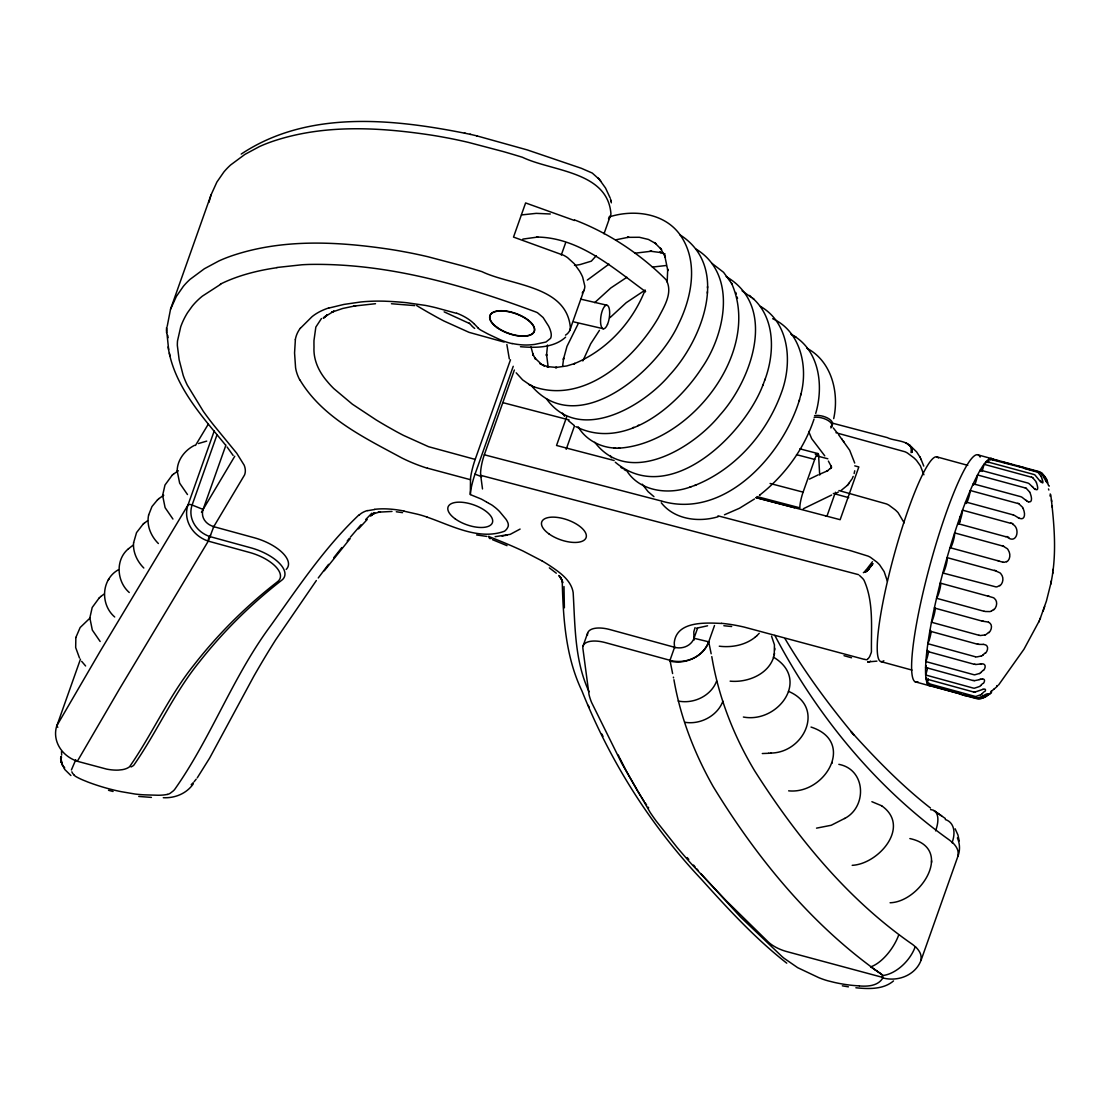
<?xml version="1.0" encoding="UTF-8"?>
<svg xmlns="http://www.w3.org/2000/svg" width="1110" height="1110" viewBox="0 0 1110 1110"><rect width="100%" height="100%" fill="white"/><g stroke="black" fill="none" stroke-linecap="round" stroke-linejoin="round"><path stroke-width="1.5" d="M645.021 290.32L645.396 291.514L645.063 290.168M882.436 976.092L882.408 975.301M890.095 902.763C920.759 901.93 954.711 848.234 909.867 838.563M931.581 860.75L931.581 862.345M60.911 759.282L61.508 762.75L60.786 756.534M510.489 359.765L475.191 459.415A15.484 2.095 -74.4 0 0 470.487 479.7L470.335 494.602L480.88 498.889A9.199 4.121 19.5 0 1 481.893 499.389L482.559 499.75A34.923 15.651 19.5 0 1 483.502 500.277L486.402 501.97M168.651 349.553L166.597 330.197M166.611 329.989L166.68 327.339L166.528 332.847M546.411 398.712C578.837 444.139 642.704 407.12 669.885 374.722C702.339 339.646 730.616 266.997 679.958 234.821M707.334 293.165L707.389 291.708M707.486 287.976L707.528 286.449M882.436 976.55L882.422 976.855M100.15 641.483L92.324 630.091L89.841 617.84M133.589 542.79L136.544 532.606L143.023 524.253M172.924 519.036L165.099 507.659L162.615 495.393M187.479 494.547L179.653 483.169L177.17 470.917M89.841 617.895L92.199 607.489L99.359 597.721M133.589 542.735C132.77 552.197 137.224 561.452 143.814 568.015M167.221 326.257L170.524 309.246L211.039 194.902L216.894 182.054L223.859 172.008A277.375 124.32 19.5 0 1 230.589 165.001L244.894 154.401L259.324 146.631A284.41 127.483 19.5 0 1 273.004 141.234C322.58 124.597 375.874 127.053 426.906 134.463A229.368 102.8 19.5 0 1 440.379 136.627L449.217 138.264A254.356 114.011 19.5 0 1 468.337 142.371L503.302 151.584A477.106 213.841 19.5 0 1 522.463 157.287C552.114 171.509 607.711 171.19 610.944 213.883A49.617 22.242 19.5 0 1 609.765 217.088L608.502 218.767M162.615 495.462L164.974 485.056L172.133 475.274M177.17 470.973C177.253 459.901 184.954 450.05 194.638 445.29M771.547 636.196L774.433 644.785L774.239 654.914L774.53 653.332M912.267 452.2C912.587 439.907 894.771 441.544 887.32 437.617L831.945 423.021M882.394 977.327L786.615 951.547A23.809 10.67 19.5 0 1 768.092 941.807L725.954 900.46L692.265 864.857A882.949 395.743 19.5 0 1 677.1 847.416L656.038 820.845A435.287 195.096 19.5 0 1 650.238 812.534L621.725 763.291L591.602 702.505A158.078 70.846 19.5 0 1 589.021 694.596L582.861 648.254A23.809 10.67 19.5 0 1 605.422 642.635L669.968 660.297L672.618 673.562M912.198 452.186L911.49 447.094M562.631 366.189L563.672 358.044L563.367 359.515L566.974 346.375L578.116 323.898M60.814 757.159L61.924 763.944M667.193 282.023L667.693 269.092L667.832 270.66L664.751 255.675L665.417 257.34L660.464 248.196L661.574 249.653L654.525 242.563L655.927 243.645L648.462 239.455L639.36 237.276L627.372 237.346L628.801 237.179L615.759 239.829M61.175 758.796L61.494 756.937M1051.101 582.278C1057.053 553.474 1054.153 523.684 1050.782 494.769M1052.655 573.62L1052.821 572.33M1053.057 570.568L1053.265 569.111M71.401 769.951L75.757 759.795M547.549 345.002L546.481 355.797L546.509 354.118L548.076 366.342M295.371 339.674L294.566 352.952L295.565 367.549A110.695 49.617 19.5 0 0 299.644 379.703M75.855 637.487L80.142 627.538L89.313 618.714M148.615 515.054L151.973 506.548L157.578 499.764M75.855 637.445L75.674 647.56L79.49 658.008M148.629 514.998C146.353 525.405 150.988 536.241 158.369 543.525M911.074 452.672L911.296 448.287L909.742 445.235L916.652 451.937L920.134 457.348M61.494 751.331L61.66 755.133M854.742 470.779L854.145 473.54M833.693 418.609C839.368 392.857 831.765 361.263 806.901 348.262M800.643 395.271C808.385 367.59 801.004 331.585 772.699 318.709M1039.973 619.2L1046.411 601.093L1050.948 583.027M1050.684 584.346L1051.42 580.738M774.225 654.983C769.951 673.839 747.918 682.886 730.13 681.152M208.916 202.395L211.039 194.902M815.711 413.433C823.551 386.863 819.901 352.397 794.649 336.344M662.254 501.276C725.274 519.23 782.925 454.573 799.505 399.739M799.242 400.807L800.934 394.119M1046.494 481.74L1045.412 477.702M788.641 790.833C825.091 794.593 856.185 741.646 811.021 727.064M764.832 379.995C774.78 353.493 775.501 318.431 752.705 298.188M644.799 290.834L645.437 291.541L644.799 290.834C631.951 323.024 606.074 350.885 573.69 363.9L574.952 363.442L566.821 365.939L555.25 367.577L557.012 367.479L546.744 366.55L548.631 366.966L542.665 364.982L544.427 365.898L539.96 363.594L541.749 364.51L534.576 357.767L535.658 359.307L532.703 353.868L533.341 355.491L530.968 346.903M832.292 762.445L832.014 763.236M1044.69 606.49L1043.039 611.291M814.046 419.053C804.029 449.203 784.382 475.857 759.393 495.337L759.962 494.88M57.831 727.244A3.566 1.609 19.5 0 1 56.985 725.468L80.475 659.146M214.299 430.749L187.965 505.092L100.094 651.417L56.985 725.468M216.936 434.981L192.113 505.022A27.112 24.212 12.7 0 0 193.75 523.24A27.611 24.698 12.5 0 0 209.707 536.532M213.786 526.584A16.192 14.236 -0.3 0 1 204.393 519.993A15.235 13.459 -0.6 0 1 203.102 509.448L225.913 445.124M513.236 366.3L475.038 474.123L481.615 476.731M482.503 488.941L480.699 475.344A15.484 3.08 -76.3 0 1 484.321 454.781L514.36 370.019M561.299 254.995L565.684 242.632M569.735 330.461L583.943 290.362M604.006 233.766L610.25 216.117M566.738 416.694L556.54 445.471L614.149 460.511M566.197 449.3L574.383 426.212M583.041 646.062L587.662 633.019M669.968 660.353L674.589 647.255L674.339 644.744A117.355 52.6 19.5 0 1 674.283 642.468C676.753 620.99 705.474 622.71 721.555 623.445M697.468 628.482L694 638.264L694.263 639.929M669.94 660.367A30.941 27.25 -4.4 0 0 708.735 641.816L714.507 625.513M756.937 496.572L799.866 507.839A11.905 1.956 -75.3 0 1 803.099 492.132L814.698 459.429A11.905 1.956 -75.3 0 1 818.57 455.086L815.267 454.212M835.428 492.243L826.936 516.219L755.924 497.585M170.524 309.246L176.379 296.398L183.33 286.366A277.375 124.32 19.5 0 1 190.074 279.345L204.379 268.745L218.809 260.989A284.41 127.483 19.5 0 1 232.489 255.577C282.065 238.941 335.359 241.397 386.391 248.806A229.368 102.8 19.5 0 1 399.864 250.971L408.702 252.608A254.356 114.011 19.5 0 1 427.822 256.715L462.787 265.942A477.106 213.841 19.5 0 1 481.948 271.645C511.599 285.867 567.196 285.534 570.429 328.241A49.617 22.242 19.5 0 1 569.25 331.432L567.987 333.111A39.655 17.774 19.5 0 1 565.49 335.123M615.301 462.232C669.483 507.853 744.158 434.773 763.014 384.823M762.736 385.572L765.137 379.148M582.833 360.944L590.7 343.781L599.442 330.35M596.264 255.702L591.325 261.155L580.128 264.555A113.137 50.713 19.5 0 1 574.508 265.373M998.625 684.939L1024.003 649.183L1039.265 620.879M1038.696 622.224L1040.472 618.006M234.765 456.238L201.451 512.196M852.466 478.021L853.188 476.384M695.068 627.608L693.806 631.812L694 638.264L708.735 641.816M872.432 561.743L865.037 571.386L866.702 569.846M851.967 478.993L847.374 485.348L841.075 490.495M118.423 569.749C101.218 579.337 100.122 604.478 114.705 616.994M128.469 548.742C115.149 559.717 116.647 581.487 129.26 592.504M883.227 977.244C878.732 985.944 868.034 986.637 859.417 985.944M870.892 566.558L872.765 563.686L865.106 572.302M195.443 445.485L208.278 424.187M213.398 527.264L244.519 474.997A53.169 23.837 19.5 0 0 244.186 465.215L236.721 453.227L215.104 426.85A439.851 197.15 19.5 0 1 203.283 411.283L187.326 385.17A218.365 97.874 19.5 0 1 183.164 375.277L179.154 359.765L177.35 345.543A201.16 90.16 19.5 0 1 177.517 340.895L180.708 326.853A353.202 158.314 19.5 0 1 187.548 312.687L192.238 306.166A267.968 120.102 19.5 0 1 202.339 296.162L220.696 284.285M872.765 563.686L866.577 571.15L868.853 568.986M109.182 578.671L108.308 580.017M871.059 566.239L871.919 564.962L868.159 569.694M743.381 717.032C778.054 723.595 810.98 679.195 773.268 657.064M197.261 777.846L209.679 758.005L253.732 676.406A4373.15 1960.093 19.5 0 1 275.696 639.79L316.35 580.53M318.237 577.977L328.574 564.338M300.421 328.241L312.021 316.697A130.855 58.65 19.5 0 1 328.768 307.914M333.777 557.692L341.838 547.563M324.3 570.776L350.205 538.53M194.056 781.801L196.192 779.164M347.222 540.986L349.4 538.308M770.729 753.066C804.361 752.844 825.646 706.973 788.447 691.336M983.058 670.329L980.99 672.383M982.669 683.51L980.699 685.494M350.413 537.115L360.944 524.822M759.226 633.297L756.632 635.947M847.374 485.348L848.082 484.529M848.623 483.904L849.33 483.072M869.602 568.098L868.311 569.555M985.097 652.971L982.961 654.983M321.442 318.528L315.837 327.075L313.977 340.479A607.697 272.38 19.5 0 0 314.005 347.083C313.242 359.987 319.014 371.989 327.311 381.535A106.477 47.716 19.5 0 0 333.777 388.569L352.397 404.207L376.151 419.913A293.942 131.757 19.5 0 0 387.223 426.476L396.159 431.499A192.793 86.413 19.5 0 0 403.457 435.37L428.543 446.692L475.191 459.415M582.195 293.012L583.707 290.848A50.616 22.686 19.5 0 0 584.831 286.158L582.653 277.098A111.042 49.77 19.5 0 0 579.559 271.09L574.259 263.722L567.571 257.645A21.631 9.699 19.5 0 0 563.755 255.342L513.514 237.082L525.613 202.936L574.494 220.501M983.946 691.863L982.114 693.653M193.251 783.938C186.494 793.636 174.853 798.298 163.295 797.715M565.601 337.149C553.737 348.096 535.644 347.943 520.465 346.708M358.53 528.873L367.216 519.48M988.677 632.339L986.499 634.185A10.906 9.227 -66.9 0 1 984.945 635.045M365.703 519.535L371.892 513.167M609.987 317.668L626.207 302.697L643.994 290.834M594.669 302.655L610.791 287.976L626.914 277.25M191.198 784.714L193.112 782.772M986.818 694.985L985.139 696.469M867.715 570.124L867.16 570.637M993.63 609.446L991.452 611.013M870.476 661.13L869.893 661.574M994.047 689.06L991.813 690.933M323.62 317.959L325.466 316.322M867.007 570.776L865.703 571.858M173.493 474.109L178.322 470.751M158.938 498.598L163.767 495.24M144.383 523.087L147.533 520.77M100.719 596.556L103.868 594.225M719.28 646.2C731.795 647.74 745.323 645.201 755.286 637.112M172.092 475.316L173.535 474.067M157.537 499.805L158.994 498.556M142.982 524.295L144.439 523.046M128.427 548.784L132.978 545.26M99.317 597.763L100.774 596.5M755.23 637.154L756.687 635.905M587.287 280.095L608.974 264.125M370.629 516.15L374.181 513.084L372.114 514.79L374.847 512.945L372.447 514.096L380.397 511.779L378.233 512.182L391.996 511.433M989.648 693.792L991.563 692.39L986.665 696.192M520.104 529.068L510.198 534.368L495.115 536.685M277.653 581.626C246.503 605.769 218.323 633.699 194.083 664.793C168.762 696.261 152.472 733.765 129.551 766.76A32.426 14.527 19.5 0 1 122.253 769.688L118.298 770.104A32.426 14.527 19.5 0 1 106.727 769.133L77.339 761.28L119.464 688.991L208.264 541.153L213.758 526.667L254.245 537.753A35.714 16.012 19.5 0 1 286.186 569.43M358.835 515.026C324.495 547.563 297.966 587.578 270.576 625.832C232.656 676.892 211.066 738.053 174.492 789.696A123.751 55.472 19.5 0 1 173.146 791.014L170.219 793.262A20.119 9.019 19.5 0 1 167.36 794.441M999.694 585.442L997.557 586.621A10.906 8.755 79 0 1 996.058 586.926L942.834 572.996A7.978 1.152 -74.7 0 0 945.984 565.767A7.978 1.152 -74.7 0 0 947.08 557.622L994.615 570.623M864.482 571.844L863.372 572.677M325.327 316.461L334.013 311.119L331.668 312.243L342.712 308.469L355.894 305.708L353.715 306.096L375.513 303.71M816.53 828.143L831.224 825.271L844.793 818.361M844.613 818.5C867.285 806.845 866.05 769.424 838.841 764.346M893.522 980.921C883.158 989.718 868.547 988.996 855.879 987.775M241.217 154.082C308.649 109.155 395.313 118.95 470.682 134.407M754.467 498.987L739.44 508.269L724.469 514.79M980.657 694.749L975.995 696.456A7.34 7.104 -19.1 0 1 974.719 696.289L927.197 683.233A7.978 1.152 -74.7 0 0 928.321 678.918M983.765 697.455L979.214 699.12A7.34 7.257 -81.8 0 1 977.924 698.995L960.844 694.43M985.583 696.913L980.907 698.606M979.436 673.479L974.677 674.838A7.34 5.758 4.8 0 1 973.414 674.602L925.879 661.588A7.978 1.152 -74.7 0 0 928.626 650.904M988.358 694.61L985 696.012M982.905 695.97L985.139 694.652A6.91 1.249 -33.5 0 1 988.164 694.166M1006.576 561.535L1004.508 562.257A10.906 7.923 67.9 0 1 1003.065 562.215M981.809 696.608L977.077 698.19A7.34 7.215 -39.9 0 1 975.801 698.023L966.324 695.595M809.454 479.09L818.25 474.844M981.379 655.968L976.647 656.967A7.34 4.634 8.6 0 1 975.385 656.69M575.812 426.629C624.361 450.868 676.725 406.76 702.006 367.646C725.413 333.874 737.539 274.267 695.984 249.056M836.316 493.048L838.341 492.049M803.293 508.769L831.626 495.032M632.617 427.822L633.852 427.281M637.653 425.629L638.819 425.144M694.721 485.445C735.32 469.35 766.649 433.441 781.384 392.773C792.276 363.733 790.112 323.496 760.475 306.402M819.777 474.192L827.824 470.695L826.964 471.167L831.168 467.74L830.46 468.559L831.362 466.63L828.379 461.094M984.931 634.989L980.255 635.53A7.34 3.274 11.2 0 1 979.006 635.211M982.877 689.365L974.857 692.127M198.468 443.542L206.696 441.114M626.151 469.738C639.082 491.785 669.011 495.185 691.141 486.707M689.74 487.207L696.053 484.973M852.189 865.328C878.676 864.038 911.449 826.326 881.493 805.68M979.117 679.736L974.386 680.707M328.949 308.039L343.892 304.431L360.625 302.003A155.178 69.555 19.5 0 1 385.004 301.199L386.1 301.268A201.312 90.229 19.5 0 1 406.718 302.725L425.449 305.416A103.979 46.606 19.5 0 1 436.063 307.761L456.64 313.367M696.483 628.218L707.569 625.79M980.186 679.403L982.267 678.959M609.071 216.977C633.602 209.096 664.848 212.829 680.472 235.375C698.856 262.002 691.738 297.577 678.238 324.703C656.829 371.448 576.492 441.128 530.566 384.684M876.914 661.13L868.131 661.893M522.838 239.094L537.864 237.041L536.616 237.068C579.045 237.276 613.497 268.287 645.382 291.486M718.17 516.705C698.689 522.588 674.519 519.619 661.269 502.788M167.332 794.427L167.221 794.441A44.969 20.16 19.5 0 1 158.133 795.246L144.342 794.843A88.425 39.627 19.5 0 1 135.143 794.052L121.045 791.638A99.192 44.456 19.5 0 1 87.787 782.009L85.484 781.051A31.621 14.166 19.5 0 1 75.189 776.154A10.254 4.593 19.5 0 1 74.62 775.515L74.19 775.155M367.632 510.683L374.764 509.476M652.389 267.08L666.375 265.484M634.878 253.205L651.681 251.193L650.071 251.179L661.269 252.636L659.659 252.164L665.195 254.065M521.464 214.938L536.241 213.356L550.296 213.994M502.053 536.047L504.204 535.658M505.008 535.506L507.284 535.089M980.338 664.016L975.662 664.529M276.751 267.51L301.892 264.777A207.778 93.129 19.5 0 1 310.148 264.416C387.667 263.195 463.134 284.951 535.145 311.73A18.745 8.394 19.5 0 1 537.448 312.701L543.109 317.515L548.59 326.09A85.886 38.489 19.5 0 1 550.38 330.378L550.449 330.627A56.485 25.322 19.5 0 1 551.212 334.152L551.226 334.582A37.657 16.872 19.5 0 1 550.56 338.342L545.94 342.033L534.784 344.391A68.751 30.816 19.5 0 1 526.362 345.016A42 18.828 19.5 0 1 512.376 343.531L512.126 343.489M762.292 753.537L768.758 753.288M768.592 753.301L770.895 753.038M981.365 663.891L983.335 663.96A7.021 3.968 -40.7 0 1 983.585 670.482M618.339 448.19C689.393 444.236 762.709 351.856 731.31 282.717M983.21 644.424L978.632 644.383M578.13 426.809C585.747 439.893 600.663 447.635 615.578 448.093M613.927 448.038L619.949 448.232M391.442 303.738L414.821 305.611M151.404 797.41L138.75 796.439M723.845 625.735L731.657 626.526M867.729 661.782L868.908 661.893M486.957 536.435L476.606 534.951M1003.079 562.257L998.792 561.049M865.911 659.645L865.689 659.59A2.262 1.013 19.5 0 0 865.3 659.52A4.232 1.901 19.5 0 1 864.718 659.423L864.662 659.409M396.298 511.765L402.555 512.654M983.155 621.295L987.595 621.933A11.1 7.215 -32.8 0 1 988.552 622.183M842.337 985.819L848.428 986.846M606.823 305.195L580.946 299.187M603.382 328.754L574.106 321.969M973.47 691.96L926.059 678.904A7.978 1.152 -74.7 0 1 926.489 677.627M721.472 623.321A90.243 40.446 19.5 0 1 744.199 627.094L863.538 659.173A12.654 5.675 19.5 0 0 864.024 659.271L864.218 659.312M973.095 680.555L925.574 667.471A7.978 1.152 -74.7 0 1 926.226 665.847M403.998 511.169L417.166 514.138A44.761 20.063 19.5 0 1 427.267 517.177M974.372 664.335L926.864 651.279A7.978 1.152 -74.7 0 1 927.266 650.377M908.008 444.416L909.798 445.263L908.119 444.444M975.357 656.759L927.849 643.703A7.978 1.152 -74.7 0 0 931.151 631.16M977.258 644.147L929.833 631.118A7.978 1.152 -74.7 0 1 930.374 630.216M476.648 135.822L527.306 149.933L581.362 168.304L592.254 173.049L599.261 179.334M988.996 596.417L993.27 597.666A11.1 8.297 -40.9 0 1 994.144 598.165L995.642 599.816A6.91 5.189 -68.3 0 1 993.825 609.848M464.452 133.02L465.201 133.186M470.002 134.255L477.272 135.961M978.978 635.281L931.457 622.238A7.978 1.152 -74.7 0 0 934.259 614.413A7.978 1.152 -74.7 0 0 935.12 607.697M871.891 801.697L881.687 805.777M981.781 621.003L934.37 608.002A7.978 1.152 -74.7 0 1 934.675 607.642M867.784 661.74L868.811 661.99M977.438 697.968L976.273 697.663M984.057 611.291L936.535 598.276A7.978 1.152 -74.7 0 0 939.837 589.465A7.978 1.152 -74.7 0 0 940.212 583.083L987.733 596.098M470.487 479.714L427.461 468.17M504.065 342.06L469.058 332.348L443.972 321.026A192.793 86.413 19.5 0 1 436.688 317.141L427.738 312.118A293.942 131.757 19.5 0 1 416.666 305.569M502.802 402.625L569.042 419.913M484.321 454.781L661.671 501.096M480.699 475.344L858.46 574.633M108.53 790.306L113.067 791.486M836.01 432.747L904.983 451.77A13.292 5.966 19.5 0 1 907.397 452.991L913.78 457.75A46.009 20.618 19.5 0 1 916.569 460.497L920.329 465.728L923.895 474.789M799.852 448.829L818.014 453.588M816.613 455.835L827.824 458.777M796.522 454.67L814.698 459.429M770.076 483.474L803.099 492.132M755.952 497.599L794.607 507.728M717.99 515.831L850.316 550.602L868.02 556.096A13.292 5.966 19.5 0 1 870.434 557.303L876.817 562.062A46.009 20.618 19.5 0 1 879.606 564.81L884.157 571.65L887.362 581.182M854.755 465.867L858.835 466.935L840.145 519.702L825.479 515.831M838.938 490.537L886.501 503.94A13.306 5.966 19.5 0 1 888.916 505.147L895.298 509.906A46.023 20.632 19.5 0 1 898.087 512.654L904.164 522.838M1023.656 467.615L1017.551 465.978M999.236 461.094L993.131 459.457A7.978 1.152 -74.7 0 1 992.937 460.137M1002.288 461.913L1011.446 464.355M1024.377 468.434L1036.837 471.972A7.34 7.229 64.1 0 1 1038.044 472.458L1041.138 476.343M973.22 696.858L971.694 696.442M978.326 454.975L992.257 458.791M936.784 456.862L967.754 465.34M833.319 493.45L848.734 497.668M880.979 661.615L911.948 670.079M915.209 681.817L929.139 685.633M694.014 638.264A15.498 13.695 -0.8 0 1 674.575 647.283L610.042 629.606A23.809 10.67 19.5 0 0 587.481 635.211M844.016 655.691L851.564 657.786M964.077 694.333L965.603 694.749M960.233 693.916L928.279 684.967A7.978 1.152 -74.7 0 1 928.904 682.928M961.746 694.333L930.416 685.911A7.978 1.152 -74.7 0 0 930.763 684.523M962.37 694.846L965.409 695.692M956.459 692.21L957.986 692.626M959.512 693.056L961.038 693.486M997.543 560.661L950.021 547.674A7.978 1.152 -74.7 0 0 952.88 542.388A7.978 1.152 -74.7 0 0 954.642 532.911L1002.177 545.884M995.864 570.984L999.957 572.843A11.1 9.019 -53.2 0 1 1000.748 573.579L1002.094 575.618A6.91 5.189 -81 0 1 999.819 585.803M1017.814 503.468L970.279 490.509A7.978 1.152 -74.7 0 1 968.614 497.946A7.978 1.152 -74.7 0 1 966.297 503.468M1013.153 514.887L965.617 501.942A7.978 1.152 -74.7 0 0 965.589 503.052M1005.757 536.713L957.736 523.587A7.978 1.152 -74.7 0 0 960.164 520.493A7.978 1.152 -74.7 0 0 962.509 510.156L1010.516 523.268M1028.54 501.97L1026.875 501.096M574.522 219.919C608.502 232.823 640.595 254.218 666.056 279.72C673.395 292.541 664.127 306.637 658.258 317.946C633.921 359.39 583.624 405.219 532.217 386.225M209.762 536.546L250.694 547.771A35.7 15.998 19.5 0 1 281.815 580.169C251.151 603.965 223.332 631.396 199.37 661.935C173.479 693.736 157.065 731.892 133.727 765.303A36.033 16.151 19.5 0 1 131.022 766.941M1025.113 487.9L977.563 474.969A7.978 1.152 -74.7 0 1 974.844 484.584M1031.565 477.231L984.015 464.299A7.978 1.152 -74.7 0 1 981.962 471.417M1019.549 518.398L1021.366 518.731A7.021 3.982 71.3 0 0 1024.072 511.21L1023.156 508.422M427.267 517.191C451.284 525.418 478.368 540.57 504.287 531.302A22.644 10.143 19.5 0 0 505.161 530.705L506.368 529.512A49.381 22.131 19.5 0 0 507.867 527.07L508.019 526.764A28.291 12.682 19.5 0 0 508.227 526.168L508.338 525.654A16.997 7.617 19.5 0 0 508.366 525.308M469.474 323.496L444.153 311.868M1003.412 546.287L1007.311 548.715A11.1 9.352 -69.7 0 1 1008.019 549.644L1009.226 552.017A7.021 5.051 87.3 0 1 1006.645 561.813M488.788 536.491L500.874 541.347A231.407 103.716 19.5 0 1 522.907 550.962L542.082 560.925M203.116 509.448L192.113 505.022A3.566 1.596 19.5 0 0 187.965 505.092A30.692 27.431 15 0 0 189.949 526.085A31.108 27.875 14.6 0 0 208.278 541.125L249.639 552.475A32.121 14.402 19.5 0 1 277.653 581.626M492.41 539.64L507.02 545.662M988.524 622.238L990.189 623.376A6.91 4.967 -56.6 0 1 988.982 632.728M1007.949 537.629C1017.204 544.191 1020.367 527.805 1012.681 524.295M1019.022 503.94L1022.56 507.284A11.1 8.755 77.7 0 1 1023.101 508.463M516.178 372.807L522.644 379.897L530.552 385.364M528.762 384.448L533.979 387.14M488.844 503.343L491.341 504.717A11.835 5.3 19.5 0 1 492.701 505.605L495.407 507.686A44.788 20.077 19.5 0 1 499.625 511.585L505.938 519.189A34.66 15.54 19.5 0 1 508.102 523.393L508.366 524.891M488.414 503.108L486.707 502.136M742.104 290.862L754.12 299.381M906.038 443.07L907.189 443.709M1026.306 488.414L1029.678 492.049M726.19 276.598C778.041 306.721 751.567 379.967 719.946 415.029C693.139 448.204 628.912 487.276 594.835 442.307M711.899 263.334L723.553 272.297L732.198 284.202M1032.744 477.758L1035.977 481.56A11.1 6.632 61 0 1 1036.393 482.767M1018.286 517.76L1014.374 515.359A7.34 4.426 21.7 0 0 1013.166 514.832M796.217 337.315L790.986 334.068L792.54 335.04M620.892 467.393L622.543 468.475M624.097 469.488L625.735 470.571M875.263 969.96L876.595 970.861M875.179 969.904L873.431 968.697M876.817 971.014L879.925 973.165M878.288 972.027C810.328 923.575 756.409 857.336 713.147 786.518C694.458 753.44 680.361 717.268 673.937 679.736M935.064 811.382L945.332 818.486M933.829 810.536L941.641 815.905M878.523 972.18L880.549 973.595A32.329 14.485 19.5 0 1 881.548 974.344L881.701 974.455M873.098 968.475L870.629 966.755M880.161 973.331L881.964 974.649A6.549 2.942 19.5 0 1 882.866 975.426L882.852 975.454M70.887 775.529L64.782 769.508L61.799 763.638M1046.272 481.796L1043.844 477.397M574.259 425.532L568.403 420.676M786.754 963.175C755.175 938.477 727.896 908.701 701.118 879.009C649.725 824.425 609.751 760.53 581.959 690.975C565.406 656.343 563.159 617.77 562.201 580.141L562.728 582.764L560.98 577.838L559.385 576.09L562.076 580.155L558.802 575.521M653.943 496.656L648.157 491.716L642.232 484.182M549.339 567.876L556.29 573.19M930.513 808.08C901.459 785.394 875.637 758.796 850.982 731.49L853.909 734.889C828.684 704.586 805.125 672.646 785.034 638.694M1035.089 489.51L1033.59 488.109M474.678 328.435L473.568 327.561M859.445 575.396L862.567 578.365A20.535 9.199 19.5 0 1 863.413 579.378L863.871 580.03A22.158 9.934 19.5 0 1 864.038 580.294C873.931 602.161 871.086 628.038 871.447 651.459A76.243 34.174 19.5 0 1 871.225 652.666L869.796 656.301A47.314 21.201 19.5 0 1 867.285 659.465M749.444 295.413L750.846 296.606M1025.709 500.166L1021.991 497.252A7.34 5.592 25.3 0 0 1020.798 496.697L973.234 483.807A7.978 1.152 -74.7 0 0 973.068 485.292M74.037 775.03L72.455 773.087A19.037 8.533 19.5 0 1 72.039 772.213L71.872 771.797M473.942 323.593L478.368 328.241M473.068 327.117L472.027 326.09M469.266 323.107L470.363 324.259M85.609 665.972L81.641 661.324M471.542 325.549L470.723 324.661M599.483 179.612L605.533 188.034L610.111 197.857M701.215 874.056L740.356 916.832L782.162 956.681A133.824 59.982 19.5 0 0 784.062 958.263L797.674 967.67L818.944 977.73A53.655 24.045 19.5 0 0 821.678 978.784L821.955 978.881A33.827 15.165 19.5 0 0 828.005 980.838L834.623 982.475A81.696 36.616 19.5 0 0 859.376 985.874M598.054 177.947L600.746 181.069M696.719 868.825L698.218 870.559M693.528 865.065L695.124 866.952M1032.522 486.901L1028.984 483.571A7.34 6.48 31.5 0 0 1027.791 483.017L980.241 470.113A7.978 1.152 -74.7 0 0 980.019 471.32M687.215 857.558L688.783 859.431M225.483 444.985C201.618 415.764 173.868 385.739 168.123 346.903M833.319 427.974L836.774 432.359M227.092 447.011L233.114 455.419M838.466 434.537L849.677 450.258L854.714 463.037M1040.667 481.934L1034.992 475.011A7.34 7.048 45.9 0 0 1033.812 474.456L986.249 461.552A7.978 1.152 -74.7 0 0 985.957 462.87M824.758 455.849L811.701 438.7L808.677 431.485M841.782 438.894L842.296 439.588M843.392 441.045L843.905 441.752M1046.064 478.493L1042.928 474.664A7.34 7.104 -19.6 0 0 1041.763 474.15M1046.092 480.852L1046.952 482.198M648.143 807.164L648.656 807.9M562.423 413.114L564.615 416.292M646.117 804.209L646.617 804.944M645.118 802.724L645.618 803.46M643.634 800.504L644.119 801.24M643.148 799.769L641.705 797.549M641.233 796.813L640.29 795.343M639.818 794.607L637.986 791.666M610.278 455.599L611.652 457.806M637.529 790.93L626.956 772.227M729.02 278.957L729.922 280.455M1042.956 475.788L1039.723 471.986A7.34 7.257 -81.7 0 0 1038.544 471.459L990.994 458.527A7.978 1.152 -74.7 0 0 990.633 459.901M299.797 379.731C322.33 417.61 364.302 437.645 401.751 457.917A78.283 35.09 19.5 0 0 427.447 468.267M626.595 771.547L619.727 757.977M1047.604 483.391L1048.45 485.139M1044.912 476.648L1041.86 472.929A7.34 7.229 -36 0 0 1040.68 472.416L989.288 459.04A7.978 1.152 -74.7 0 1 988.275 462.592M618.256 754.994L618.991 756.479M921.009 459.207L923.77 466.089M919.899 456.862L921.245 459.706M955.141 828.795L957.944 834.97L959.207 840.964M601.87 734.043L602.98 736.374M588.217 705.322L589.341 707.681M62.854 765.775L61.702 763.333L62.41 765.081M774.836 635.406C816.627 715.242 875.887 787.684 949.508 840.104A38.017 17.038 19.5 0 1 952.519 842.698M1046.869 480.214L1047.882 482.781M589.049 691.766C574.508 660.589 575.16 625.971 573.149 592.462C571.428 581.917 562.645 574.578 554.376 568.806A99.373 44.539 19.5 0 0 542.096 560.925M1041.638 477.494L1042.415 479.964M1036.504 482.753L1037.281 485.445A6.91 2.234 64.8 0 1 1034.964 488.733M1048.478 488.927L1048.853 490.037M735.791 292.471L736.235 293.983M737.096 296.967L737.526 298.437M610.486 199.023L611.041 201.396M509.31 358.891L506.868 344.488M60.939 760.614L60.731 759.434C61.341 763.083 61.48 761.196 60.856 760.114M711.177 653.776L708.763 642.024M61.355 762.043L61.536 762.958M711.788 656.593C718.503 696.941 733.627 735.833 754.661 770.839C796.716 836.954 847.638 899.544 912.545 944.43A38.017 17.038 19.5 0 1 915.556 947.01M673.395 677.142L673.548 677.877M60.828 759.517L60.606 757.977M60.703 759.129L61.48 762.542M610.791 200.202L611.332 202.839M169.386 353.119L169.927 355.755M60.953 759.906L61.244 761.696M674.727 648.254L674.589 647.255M167.735 335.359L168.068 337.676M60.897 760.364L60.703 759.032L60.828 759.962M61.008 760.392L61.189 761.613M912.129 448.898L912.267 449.938M1051.503 499.819L1051.711 501.581M1052.169 505.758L1052.363 507.423M818.57 455.086L819.693 475.094M563.991 586.538L564.38 607.794M774.794 648.254L774.808 649.988M960.122 516.747L960.178 521.936M1050.24 493.922A7.021 1.637 70.7 0 1 1049.866 495.906M1046.203 478.438A10.906 3.483 62.8 0 1 1047.035 480.228M1049.297 485.958A7.021 0.722 67.1 0 1 1048.562 485.445M1046.952 482.448A11.1 1.568 55.6 0 1 1047.313 483.1M932.122 685.383A117.785 17.052 -74.7 0 1 944.097 568.278A117.785 17.052 -74.7 0 1 993.603 460.067M1043.178 475.857A10.906 1.832 58.6 0 1 1044.121 477.605M1044.76 476.579A11.1 3.399 55.7 0 1 1045.245 477.619M1042.443 479.992A6.91 1.263 64.1 0 1 1040.417 480.561M1041.027 476.343A11.1 5.12 57.3 0 1 1041.513 477.466M1033.424 487.706A10.906 1.804 54.8 0 1 1032.411 486.541M1031.579 477.147A7.34 6.854 36 0 1 1032.8 477.661M1026.819 500.887A10.906 3.607 55.1 0 1 1025.682 499.93M1028.484 501.581A6.91 3.136 67.1 0 0 1031.093 496.045L1030.233 493.242A11.1 7.853 67.4 0 0 1029.594 492.091M1025.14 487.776A7.34 6.147 27.1 0 1 1026.375 488.261M1019.521 518.259A10.906 5.286 56.9 0 1 1018.272 517.607M1017.856 503.288A7.34 5.12 22.7 0 1 1019.119 503.76M1011.515 523.115A6.493 4.537 15.7 0 1 1013.083 523.962M1010.544 523.157A5.425 2.858 19.7 0 1 1011.321 523.462M1005.785 536.588A5.425 2.248 19.2 0 1 1006.59 536.879M1006.964 536.505A6.493 2.234 19.5 0 1 1008.824 537.42M997.529 560.564A7.34 1.485 17.1 0 1 998.861 560.966M1002.177 545.634A7.34 2.373 17.5 0 1 1003.565 546.064M994.38 570.304A7.34 0.791 15.6 0 1 996.239 570.817M984.112 611.221A7.34 1.748 13.3 0 0 985.319 611.499L989.898 611.582A10.906 9.199 -85.3 0 0 991.466 611.055M988.913 596.125A7.34 0.832 13.7 0 1 987.942 595.89M983.155 621.059A7.34 2.414 11.7 0 1 982.003 620.809M983.002 655.067A10.906 8.852 -50.5 0 1 981.407 656.052M985.513 653.29A6.91 4.537 -47.3 0 0 986.027 645.104L984.195 644.508A11.1 5.827 -28 0 0 983.28 644.327M978.645 644.175A7.34 3.885 9.4 0 1 977.438 643.953M981.06 672.466A10.906 8.075 -38.7 0 1 979.478 673.562M980.435 663.891A11.1 4.19 -25.6 0 1 981.476 663.766M975.676 664.363A7.34 5.148 6.2 0 1 974.427 664.168M927.571 667.804A7.978 1.152 -74.7 0 1 925.657 674.991L973.165 688.061A7.34 6.604 -2 0 0 974.455 688.2L979.187 686.618A10.906 6.951 -31.1 0 0 980.796 685.564M982.336 678.876A7.021 3.177 -36.4 0 1 983.377 683.455M979.297 679.542A11.1 2.4 -24.8 0 1 980.408 679.223M974.386 680.583A7.34 6.161 1.2 0 1 973.137 680.416M982.253 693.708A10.906 5.522 -26.8 0 1 980.768 694.832M982.974 689.255A7.021 2.262 -34.1 0 1 984.889 691.53M974.871 692.057A7.34 6.854 -9 0 1 973.595 691.891M985.361 696.483A10.906 3.871 -24.6 0 1 983.946 697.51M982.572 696.025A11.1 1.29 -27.8 0 1 981.559 696.594M990.051 693.694A10.906 2.081 -24.2 0 1 988.746 694.555M986.54 696.137A11.1 3.011 -31.4 0 1 985.486 696.816M996.808 685.744A6.91 0.722 -36.5 0 1 994.074 689.046M991.743 690.836A11.1 4.523 -36.8 0 1 990.703 691.572M814.143 417.291A11.905 5.536 14.3 0 1 828.282 420.607A11.905 5.536 14.3 0 1 830.863 427.933M814.56 415.584A11.905 5.689 13.4 0 1 829.184 418.983A11.905 5.689 13.4 0 1 830.71 426.559M470.376 494.477A15.693 2.137 -74.4 0 1 475.038 474.053M295.315 339.66A128.635 57.651 19.5 0 1 300.338 328.213M456.723 313.186A28.832 12.918 19.5 0 1 473.873 323.607M478.243 328.255A11.641 5.217 19.5 0 0 481.823 330.683L487.276 333.611A106.907 47.924 19.5 0 0 489.274 334.609L498.973 339.174A29.984 13.445 19.5 0 0 512.168 343.642M220.404 284.118A303.904 136.211 19.5 0 1 276.959 267.69M359.127 515.151A50.366 22.575 19.5 0 1 367.424 510.531M374.611 509.337A64.838 29.054 19.5 0 1 403.957 511.016M491.175 537.948A15.873 3.163 -76.3 0 1 488.872 536.283M867.229 659.437A11.988 5.37 19.5 0 1 866.757 659.756M76.84 761.071A31.066 27.722 14.2 0 1 56.901 725.441M208.18 541.319A3.594 1.013 -66.9 0 1 208.722 538.17A3.594 1.013 -66.9 0 1 210.623 535.117M921.036 960.261A30.927 27.334 1.1 0 1 882.339 977.799M708.624 641.982A30.927 26.709 -11.1 0 1 670.052 661.171M915.098 947.066A30.927 18.565 -48.3 0 1 882.825 975.524M915.736 947.01A32.093 14.388 19.5 0 1 921.064 956.723L921.133 960.081L958.096 855.768L958.11 852.424A32.093 14.388 19.5 0 0 952.699 842.684M898.628 935.189A30.927 14.028 -55.6 0 1 870.601 966.852M722.887 701.215A30.927 25.655 -22.2 0 1 684.898 722.291M716.602 681.082A30.927 26.321 -15.9 0 1 678.21 701.034M945.29 819.541A30.927 18.593 -48.4 0 1 952.061 842.74M957.389 837.925A30.927 27.112 3.1 0 1 958.055 855.949M930.568 809.662A30.927 14.055 -55.8 0 1 935.591 830.863M917.873 681.734A117.785 17.052 -74.7 0 1 931.026 561.313A117.785 17.052 -74.7 0 1 980.13 457.098M883.837 660.755A106.116 15.36 -74.7 0 1 893.245 558.219A106.116 15.36 -74.7 0 1 938.38 458M831.279 466.228L831.418 467.851L831.279 466.228M866.854 570.901L865.98 571.636L866.854 570.915M327.394 314.74L323.385 318.043L327.394 314.74M64.56 767.87L63.631 766.857L64.56 767.884M497.141 327.7A23.504 10.531 19.5 0 0 534.049 331.918A23.504 10.531 19.5 0 0 505.064 311.175A23.504 10.531 19.5 0 0 497.141 327.7M607.517 324.328A11.905 4.246 -81.5 0 0 607.253 305.319A11.905 4.246 -81.5 0 0 600.552 321.289A11.905 4.246 -81.5 0 0 607.517 324.328M497.224 327.464A23.504 10.531 19.5 0 0 534.132 331.682A23.504 10.531 19.5 0 0 505.147 310.939A23.504 10.531 19.5 0 0 497.224 327.464M548.978 533.91A23.504 10.531 19.5 0 0 585.886 538.114A23.504 10.531 19.5 0 0 556.915 517.371A23.504 10.531 19.5 0 0 548.978 533.91M455.308 518.939A23.504 10.531 19.5 0 0 492.216 523.143A23.504 10.531 19.5 0 0 463.231 502.4A23.504 10.531 19.5 0 0 455.308 518.939"/></g></svg>
